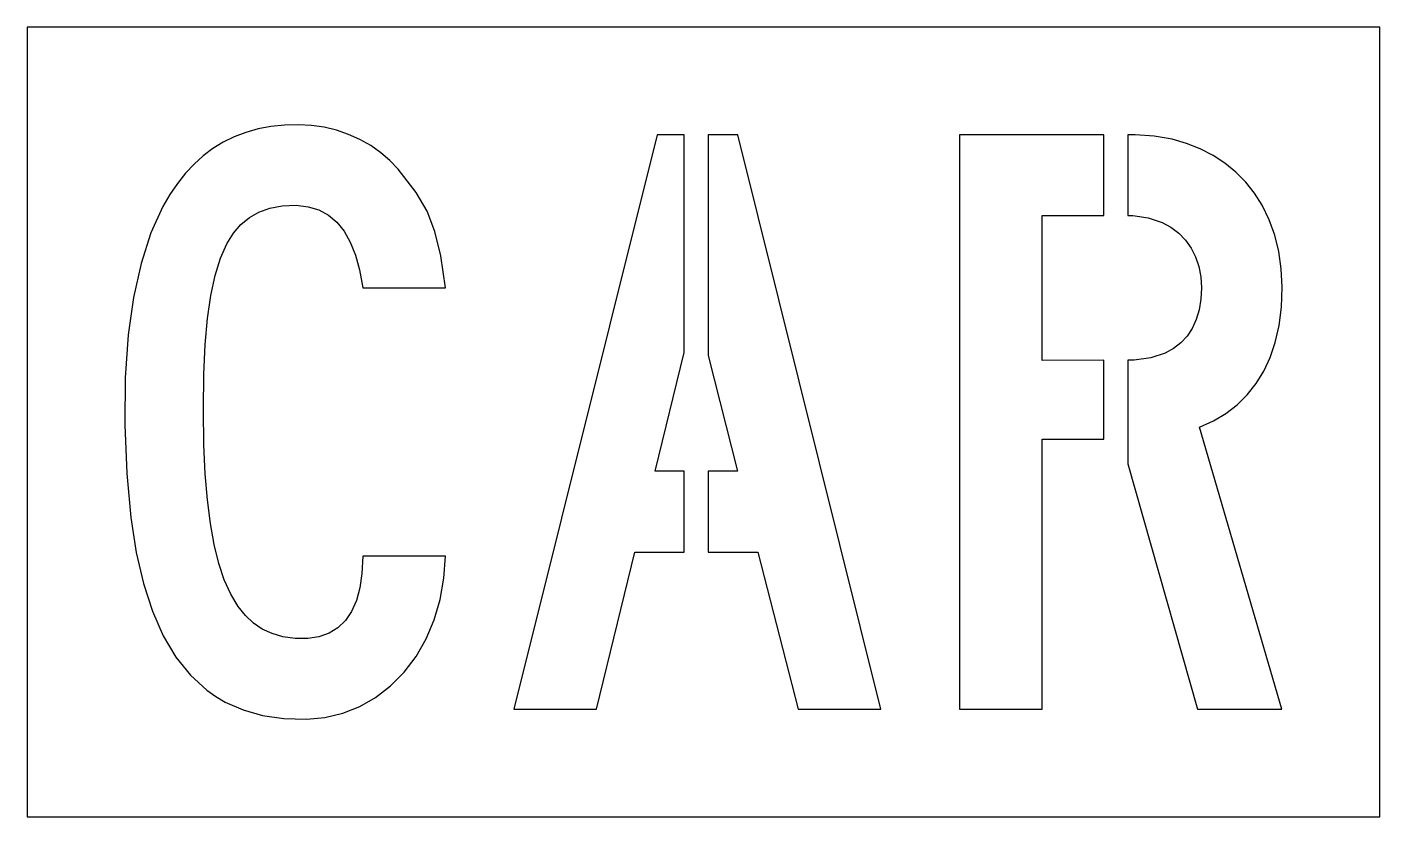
# Model space of a CAD drawing. Header units: inches. Extents: x 0 to 28.2, y 0 to 16.5.
import ezdxf

# ---------------------------------------------------------------- set-up
doc = ezdxf.new("R2010")
doc.units = ezdxf.units.IN
doc.layers.add('CUT', color=1, linetype='CONTINUOUS')
doc.layers.add('SHEET', color=8, linetype='CONTINUOUS')

msp = doc.modelspace()

# ---------------------------------------------------------------- linework, layer by layer
at = {"layer": 'CUT'}
for points in [[(2.042, 8.19), (2.08, 7.174), (2.165, 6.252), (2.279, 5.527), (2.43, 4.877), (2.617, 4.296), (2.844, 3.782), (3.109, 3.336), (3.411, 2.96), (3.753, 2.649), (3.939, 2.517), (4.138, 2.4), (4.512, 2.235), (4.918, 2.121), (5.362, 2.055), (5.835, 2.04), (6.221, 2.079), (6.593, 2.168), (6.946, 2.308), (7.278, 2.496), (7.592, 2.738), (7.876, 3.026), (8.123, 3.354), (8.332, 3.72), (8.499, 4.117), (8.623, 4.541), (8.702, 4.988), (8.735, 5.45), (7.011, 5.45), (6.993, 5.088), (6.95, 4.789), (6.878, 4.523), (6.778, 4.294), (6.649, 4.103), (6.491, 3.95), (6.308, 3.838), (6.094, 3.763), (5.862, 3.728), (5.596, 3.729), (5.344, 3.763), (5.115, 3.829), (4.911, 3.925), (4.727, 4.05), (4.558, 4.208), (4.408, 4.396), (4.254, 4.651), (4.119, 4.951), (4.004, 5.297), (3.907, 5.689), (3.828, 6.128), (3.766, 6.622), (3.721, 7.167), (3.693, 7.771), (3.682, 8.509), (3.691, 9.243), (3.719, 9.869), (3.767, 10.415), (3.836, 10.892), (3.925, 11.31), (4.038, 11.669), (4.172, 11.97), (4.309, 12.191), (4.464, 12.374), (4.642, 12.522), (4.84, 12.635), (5.067, 12.716), (5.325, 12.763), (5.622, 12.776), (5.873, 12.748), (6.096, 12.68), (6.293, 12.573), (6.467, 12.424), (6.619, 12.235), (6.747, 12.008), (6.855, 11.735), (6.939, 11.429), (7.011, 11.05), (8.735, 11.05), (8.637, 11.722), (8.516, 12.229), (8.352, 12.651), (8.122, 13.043), (7.751, 13.53), (7.577, 13.71), (7.387, 13.873), (7.176, 14.024), (6.951, 14.152), (6.715, 14.258), (6.465, 14.344), (6.204, 14.406), (5.939, 14.444), (5.665, 14.46), (5.373, 14.452), (5.092, 14.423), (4.823, 14.372), (4.567, 14.3), (4.322, 14.206), (4.095, 14.094), (3.88, 13.962), (3.677, 13.81), (3.486, 13.638), (3.306, 13.446), (3.138, 13.235), (2.981, 13.004), (2.837, 12.753), (2.585, 12.198), (2.38, 11.562), (2.222, 10.851), (2.114, 10.069), (2.052, 9.174)], [(10.167, 2.251), (11.893, 2.251), (12.692, 5.533), (13.719, 5.533), (13.719, 7.221), (13.113, 7.22), (13.719, 9.701), (13.719, 14.25), (13.157, 14.25)], [(14.219, 5.534), (15.26, 5.534), (16.103, 2.252), (17.825, 2.25), (14.839, 14.25), (14.219, 14.25), (14.219, 9.642), (14.838, 7.222), (14.219, 7.221)], [(19.471, 2.253), (21.197, 2.25), (21.198, 7.89), (22.483, 7.892), (22.483, 9.539), (21.198, 9.537), (21.199, 12.565), (22.483, 12.563), (22.483, 14.249), (19.471, 14.25)], [(22.983, 7.374), (24.439, 2.251), (26.204, 2.25), (24.482, 8.144), (24.773, 8.273), (25.032, 8.425), (25.268, 8.607), (25.479, 8.815), (25.665, 9.052), (25.824, 9.313), (25.956, 9.599), (26.062, 9.911), (26.143, 10.267), (26.192, 10.647), (26.208, 11.064), (26.19, 11.448), (26.138, 11.809), (26.054, 12.153), (25.938, 12.475), (25.79, 12.777), (25.631, 13.029), (25.448, 13.26), (25.24, 13.472), (25.013, 13.658), (24.766, 13.82), (24.498, 13.957), (24.212, 14.07), (23.912, 14.155), (23.535, 14.221), (23.14, 14.249), (22.983, 14.249), (22.983, 12.562), (23.09, 12.562), (23.413, 12.515), (23.706, 12.415), (23.887, 12.317), (24.051, 12.193), (24.193, 12.046), (24.31, 11.882), (24.402, 11.697), (24.469, 11.498), (24.51, 11.282), (24.523, 11.055), (24.512, 10.816), (24.476, 10.592), (24.416, 10.388), (24.332, 10.204), (24.225, 10.042), (24.094, 9.901), (23.941, 9.782), (23.768, 9.688), (23.467, 9.588), (23.119, 9.539), (22.983, 9.539)]]:
    msp.add_lwpolyline(points, close=True, dxfattribs=at)
at = {"layer": 'SHEET'}
msp.add_lwpolyline([(0, 0), (28.25, 0), (28.25, 16.5), (0, 16.5)], close=True, dxfattribs=at)

doc.saveas('drawing.dxf')
